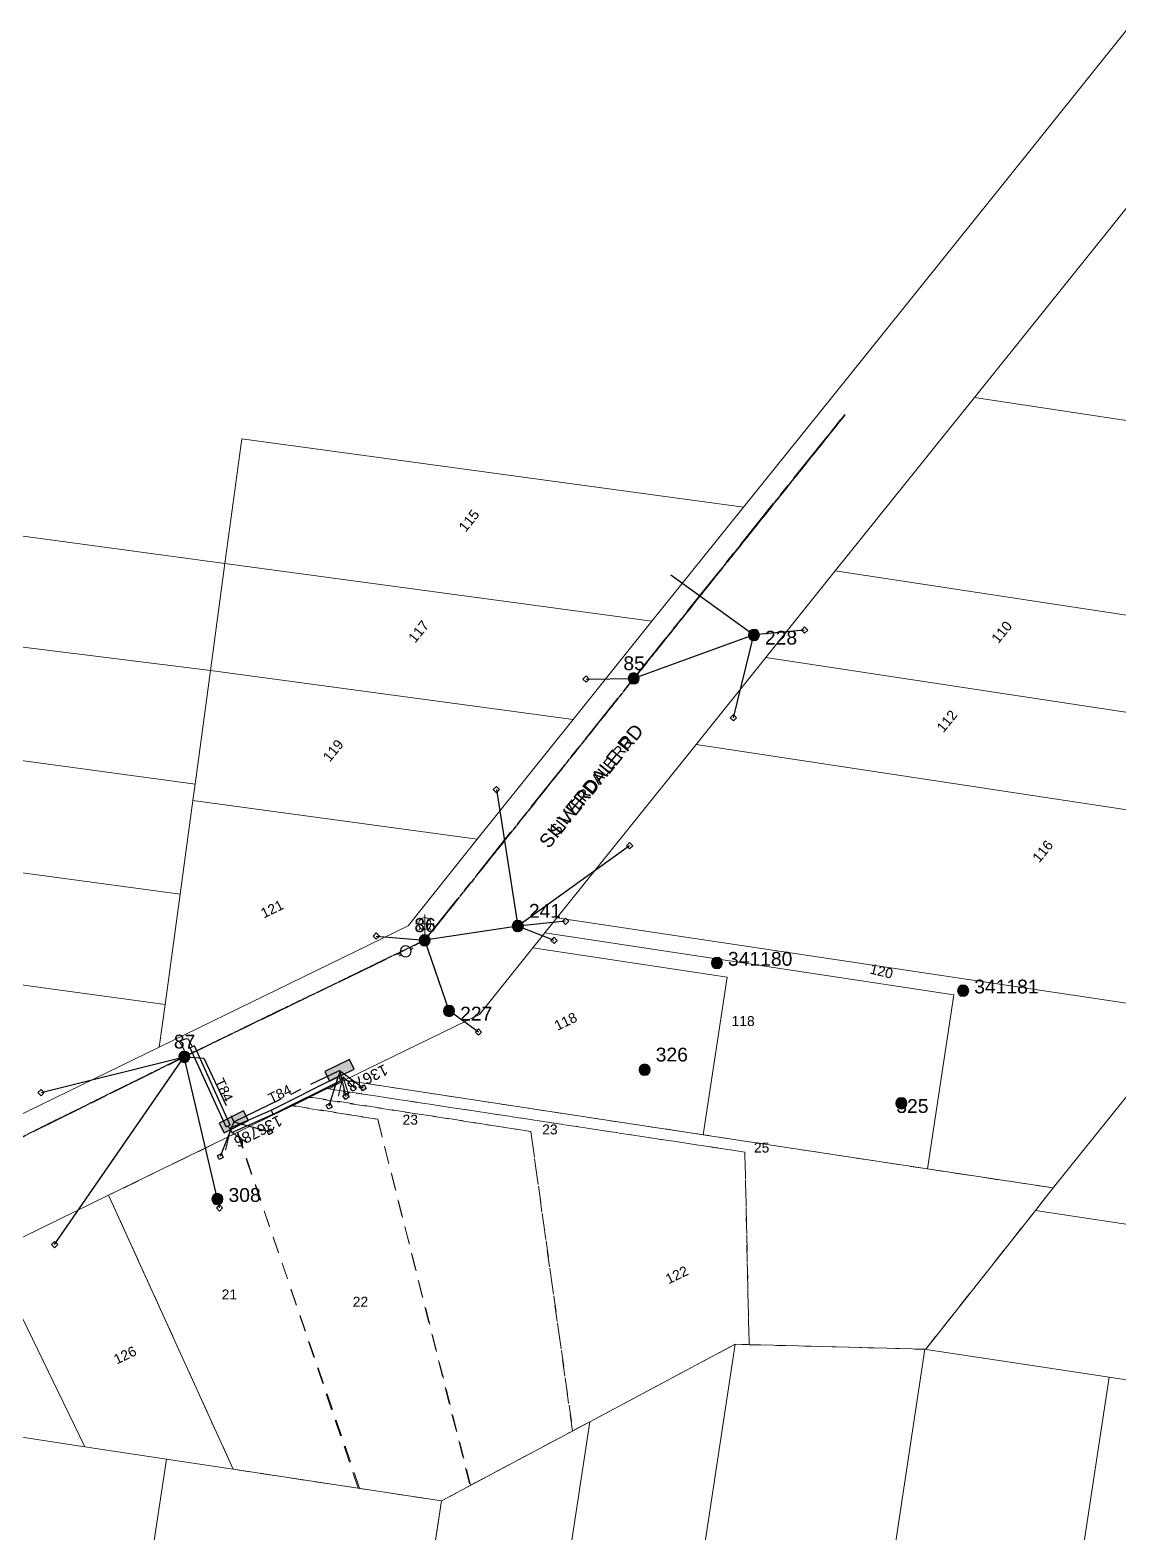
# Model space of a CAD drawing. Header units: metres. Extents: x 277548 to 280124, y 6243677 to 6246862.
# Drawn here: x 278607.5 to 278804.5, y 6245451.4 to 6245723.3 of the extents above; entities that cross this region are included whole.
import ezdxf
from ezdxf.enums import TextEntityAlignment as Align

# ---------------------------------------------------------------- set-up
doc = ezdxf.new("R2010")
doc.units = ezdxf.units.M
for name, pattern in [('Cable Exist OH', [1, 1, 0]), ('Dash', [5, 3, -2]), ('IECLCENT', [15.5, 9.5, -2, 2, -2])]:
    doc.linetypes.add(name, pattern=pattern)
doc.layers.get('0').update_dxf_attribs({"color": 6})
for name, color, linetype, lineweight in [('Cadastre Developer_SP_EXT', 9, 'Continuous', 5), ('Cadastre Land Parcels_SP_EXT', 9, 'Continuous', 5), ('Cadastre Roads_SP_EXT', 94, 'Continuous', 15)]:
    doc.layers.add(name, color=color, linetype=linetype, lineweight=lineweight)
for name, color, linetype in [('Duct_SP_EXT', 7, 'Continuous'), ('Equip_SP_LV_EXT', 7, 'Continuous'), ('Equip_SP_SL_EXT', 7, 'Continuous'), ('Mains_LV_EXT', 7, 'Continuous'), ('Mains_SL_EXT', 7, 'Continuous'), ('Notes_HV_MISC', 7, 'Continuous'), ('Notes_LV_MISC', 7, 'Continuous'), ('Notes_SP_MISC', 7, 'Continuous'), ('Services_SP_EXT', 7, 'Continuous'), ('SupportsOH_SP_TR_HV_LV_SL_EXT', 7, 'Continuous'), ('SupportsUG_SP_LV_EXT', 7, 'Continuous')]:
    doc.layers.add(name, color=color, linetype=linetype)
doc.styles.add('iecARIAL', font='arial.ttf', dxfattribs={"height": 2})
doc.styles.add('POLE_LABEL', font='arial.ttf')
doc.styles.get("Standard").update_dxf_attribs({"font": 'arial.ttf'})

# ---------------------------------------------------------------- blocks, each defined once
blk = doc.blocks.new('PILLAR_EXT')
blk.add_hatch(color=256).paths.add_polyline_path([(-2.475, 0.99), (-2.475, -0.99), (2.475, -0.99), (2.475, 0.99)])
blk.add_lwpolyline([(-2.475, -0.99), (2.475, -0.99), (2.475, 0.99), (-2.475, 0.99)], close=True)
at = {"style": 'iecARIAL', "flags": 8}
blk.add_attdef('ASSET_NUM', text='', height=2, dxfattribs=at).set_placement((1.5, 3.5), align=Align.MIDDLE_RIGHT)
for tag, p, flags in [('OWNED_BY', (0, -0.2), 9), ('STATE', (0, -0.4), 9), ('SUPPORT_TYPE', (0, -0.6), 9), ('STREETNAME', (0, -1.8), 9), ('SUBURB', (0, -2), 1), ('USAGE', (0, -0.8), 9), ('LEGEND', (0, -1), 9), ('LOCATION', (0, -1.2), 9), ('NOTES', (0, -1.4), 9), ('PARENT', (0, -1.6), 9)]:
    blk.add_attdef(tag, p, '', height=0.2, dxfattribs=dict(flags=flags))
blk = doc.blocks.new('LV_OH_LINKS_OPEN_EXT')
for p, q in [((-0.17, 4.97), (-0.17, 5.46)), ((0.17, 4.97), (0.17, 5.46)), ((-0.17, 3), (-0.17, 2.5)), ((0.17, 3), (0.17, 2.5))]:
    blk.add_line(p, q)
blk.add_lwpolyline([(0, 2.99, 1), (0, 4.98, 1)], format="xyb", close=True)
at = {"flags": 9}
for tag, p in [('ACTUAL_STATUS', (0, 0)), ('CONSTRUCTED_VOLTAGE', (0, -0.2)), ('OPERATING_VOLTAGE', (0, -0.6)), ('ORIENTATION', (0, -0.8)), ('OWNED_BY', (0, -1)), ('STATE', (0, -1.2)), ('SWITCH_TYPE', (0, -1.4)), ('NO_PHASES', (0, -0.4)), ('USAGE', (0, -1.6)), ('LEGEND', (0, -1.8)), ('NOTES', (0, -2))]:
    blk.add_attdef(tag, text='', height=0.2, dxfattribs=at).set_placement(p, align=Align.MIDDLE_LEFT)
at = {"flags": 1}
blk.add_attdef('Z', (0, 0), '', height=0.2, dxfattribs=at)
blk = doc.blocks.new('*U75')
at = {"lineweight": 15}
for p, q in [((-2.25, 4), (2.25, 4)), ((-1.46, 5.46), (-1.06, 5.06)), ((0, 1.75), (0, 6.25)), ((1.46, 5.46), (1.06, 5.06)), ((-1.46, 2.54), (-1.06, 2.94)), ((0, 0), (0, 2.5)), ((1.46, 2.54), (1.06, 2.94))]:
    blk.add_line(p, q, dxfattribs=at)
blk.add_circle((0, 4), 1.5, dxfattribs=at)
for tag, p, height, flags in [('OPERATING_VOLTAGE', (0.98, -1.65), 0.2, 9), ('ORIENTATION', (0.98, -1.85), 0.2, 9), ('OWNED_BY', (0.98, -2.05), 0.2, 9), ('STATE', (0.98, -2.25), 0.2, 9), ('CONSTRUCTED_VOLTAGE', (0.98, -0.65), 0.2, 9), ('CONTROL_TYPE', (0.98, -0.85), 0.2, 9), ('LANTERN_PURPOSE', (0.98, -1.05), 0.2, 9), ('LANTERN_TYPE', (0.98, -1.25), 0.2, 9), ('NO_PHASES', (0.98, -1.45), 0.2, 9), ('USAGE', (0.98, -2.45), 0.2, 9), ('CEXIST', (0.98, -2.65), 0.2, 9), ('CNEW', (0.98, -2.85), 0.2, 9), ('CNUMBER', (0.98, -3.05), 0.2, 9), ('CREMOVE', (0.98, -3.25), 0.2, 9), ('CREPLACE', (0.98, -3.45), 0.2, 9), ('LKINGHEIGHT', (0.98, -3.65), 0.2, 9), ('LNUMBER', (2.18, -3.25), 2.5, 8), ('LBRACKET', (0.98, -3.85), 0.2, 9), ('LBRACKETVOCAB', (0.98, -4.05), 0.2, 9), ('LCATEGORY', (0.98, -4.25), 0.2, 9), ('LCHARGE1', (0.98, -4.45), 0.2, 9), ('LCHARGE1PERCENT', (0.98, -4.65), 0.2, 9), ('LCHARGE2', (0.98, -4.85), 0.2, 9), ('LCHARGE2PERCENT', (0.98, -5.05), 0.2, 9), ('LCHARGE3', (0.98, -5.25), 0.2, 9), ('LCHARGE3PERCENT', (0.98, -5.45), 0.2, 9), ('LEXIST', (0.98, -5.65), 0.2, 9), ('LLAMP', (0.98, -5.85), 0.2, 9), ('LLAMPVOCAB', (0.98, -6.05), 0.2, 9), ('LMAST', (0.98, -6.25), 0.2, 9), ('LMASTVOCAB', (0.98, -6.45), 0.2, 9), ('LNEW', (0.98, -6.65), 0.2, 9), ('LANTNUMBER', (0.98, -6.85), 0.2, 9), ('LOUTREACH', (0.98, -7.25), 0.2, 9), ('STREETNAME', (0.98, -9.25), 0.2, 9), ('SUBURB', (0.98, -9.45), 0.2, 1), ('LOUTREACHVOCAB', (0.98, -7.45), 0.2, 9), ('LRATECODE', (0.98, -7.65), 0.2, 9), ('LREMOVE', (0.98, -7.85), 0.2, 9), ('LREPLACE', (0.98, -8.05), 0.2, 9), ('LTYPE', (0.98, -8.25), 0.2, 9), ('LTYPEVOCAB', (0.98, -8.45), 0.2, 9), ('LEGEND', (0.98, -8.65), 0.2, 9), ('LOCATION', (0.98, -8.85), 0.2, 9), ('NOTES', (0.98, -9.05), 0.2, 9)]:
    blk.add_attdef(tag, p, '', height=height, dxfattribs=dict(flags=flags))
blk = doc.blocks.new('CCP_EXT')
blk.add_wipeout([(0, 0.57), (0.57, 0), (0, -0.57), (-0.57, 0)])
blk.add_lwpolyline([(-0.57, 0), (0, 0.57), (0.57, 0), (0, -0.57), (-0.57, 0)])
at = {"flags": 1}
blk.add_attdef('Z', (0, 0), '', height=0.2, dxfattribs=at)
at = {"flags": 9}
for tag, p in [('CCP_TYPE', (0, 0)), ('CONSTRUCTED_VOLTAGE', (0, -0.2)), ('OPERATING_VOLTAGE', (0, -0.6)), ('ORIENTATION', (0, -0.8)), ('OWNED_BY', (0, -1)), ('STATE', (0, -1.8)), ('NO_PHASES', (0, -0.4)), ('USAGE', (0, -1.2)), ('LEGEND', (0, -1.4)), ('LIFE_SUPPORT', (0, -1.6)), ('NOTES', (0, -2))]:
    blk.add_attdef(tag, text='', height=0.2, dxfattribs=at).set_placement(p, align=Align.MIDDLE_LEFT)
blk = doc.blocks.new('POLE_EXT')
blk.add_hatch(color=256).paths.add_polyline_path([(-1, 0, 1), (1, 0, 1)])
blk.add_lwpolyline([(-1, 0, 1), (1, 0, 1)], format="xyb", close=True)
for tag, height, flags, p in [('pNumber', 2.5, 8, (-17.84, 2.07)), ('OWNED_BY', 0.2, 9, (1.35, -0.4)), ('SPECIAL_USE', 0.2, 9, (1.35, -0.8)), ('STATE', 0.2, 9, (1.35, -1)), ('cLV', 0.2, 9, (1.35, -1.4)), ('hDepth', 0.2, 9, (1.35, -1.6)), ('hDia', 0.2, 9, (1.35, -1.8)), ('cHV', 0.2, 9, (1.35, -2)), ('PARENT', 0.2, 9, (1.35, -0.6)), ('USAGE', 0.2, 9, (1.35, -1.2)), ('LBRACKET', 0.2, 9, (1.35, -2.2)), ('LExisting', 0.2, 9, (1.35, -2.4)), ('LANTNUMBER', 0.2, 9, (1.35, -2.6)), ('LOther', 0.2, 9, (1.35, -2.8)), ('cLinedev', 0.2, 9, (1.35, -3.4)), ('pExisting', 0.2, 9, (1.35, -3.8)), ('pFooting', 0.2, 9, (1.35, -4.4)), ('pNew', 0.2, 9, (1.35, -4.6)), ('pRelocate', 0.2, 9, (1.35, -5)), ('pRemove', 0.2, 9, (1.35, -5.2)), ('pReplace', 0.2, 9, (1.35, -5.4)), ('LRemove', 0.2, 9, (1.35, -3)), ('LEGEND', 0.2, 9, (1.35, -3.2)), ('LOCATION', 0.2, 9, (1.35, -3.6)), ('PFNUMBER', 0.2, 9, (1.35, -4)), ('NEWPFNUMBER', 0.2, 9, (1.35, -4.2)), ('pStay', 0.2, 9, (1.35, -5.6)), ('pType', 0.2, 9, (1.35, -5.8)), ('cspan', 0.2, 9, (1.35, -6)), ('STREETNAME', 0.2, 9, (1.35, -6.2)), ('SUBURB', 0.2, 9, (1.35, -6.4)), ('OPERATED_BY', 0.2, 9, (1.36, -7.01)), ('NOTES', 0.2, 9, (1.35, -6.6)), ('MAINTAINED_BY', 0.2, 9, (1.36, -6.81))]:
    blk.add_attdef(tag, text='', height=height, dxfattribs=dict(flags=flags)).set_placement(p, align=Align.MIDDLE_LEFT)
at = {"style": 'POLE_LABEL'}
for tag, height, flags, p in [('ASSET_NUM', 2.5, 8, (2, 2)), ('STRUCTURE_PLANT_NUMBER', 0.2, 9, (1.35, 0.03)), ('STREET_CODE', 0.2, 9, (1.35, -0.2))]:
    blk.add_attdef(tag, text='', height=height, dxfattribs=dict(at, flags=flags)).set_placement(p, align=Align.MIDDLE_LEFT)
at = {"flags": 1}
blk.add_attdef('Z', (1.35, -7.33), '', height=0.2, dxfattribs=at)

msp = doc.modelspace()

# ---------------------------------------------------------------- linework, layer by layer
at = {"layer": 'Cadastre Land Parcels_SP_EXT', "linetype": 'Continuous'}
for points in [[(278868.09901, 6245608.02197), (278893.29201, 6245639.419), (278778.337, 6245656.86098), (278753.14798, 6245625.47799), (278822.03497, 6245615.018), (278845.33296, 6245611.47904), (278868.09901, 6245608.02197)], [(278736.54904, 6245636.985), (278645.75998, 6245649.34397), (278642.71401, 6245626.80104), (278719.97996, 6245616.349), (278736.54904, 6245636.985)], [(278640.08797, 6245607.46803), (278642.71401, 6245626.80104), (278543.03401, 6245640.34402), (278542.56204, 6245636.87599), (278592.40196, 6245630.09903), (278590.16502, 6245613.63604), (278640.08797, 6245607.46803)], [(278705.729, 6245598.59803), (278719.97996, 6245616.349), (278642.71401, 6245626.80104), (278640.08797, 6245607.46803), (278705.729, 6245598.59803)], [(278814.78798, 6245598.51596), (278822.03497, 6245615.018), (278753.14798, 6245625.47799), (278740.55298, 6245609.78703), (278814.78798, 6245598.51596)], [(278640.08797, 6245607.46803), (278590.16502, 6245613.63604), (278588.07101, 6245598.225), (278538.23101, 6245605.00302), (278537.63503, 6245600.46803), (278637.31503, 6245586.914), (278640.08797, 6245607.46803)], [(278814.78798, 6245598.51596), (278740.55298, 6245609.78703), (278727.95799, 6245594.09704), (278807.53896, 6245582.00898), (278814.78798, 6245598.51596)], [(278705.729, 6245598.59803), (278640.08797, 6245607.46803), (278637.31503, 6245586.914), (278636.911, 6245583.94099), (278688.35901, 6245576.96298), (278705.729, 6245598.59803)], [(278637.31503, 6245586.914), (278537.63503, 6245600.46803), (278536.96096, 6245595.51301), (278588.49598, 6245588.50496), (278586.45903, 6245573.52596), (278634.60401, 6245566.97901), (278636.911, 6245583.94099), (278637.31503, 6245586.914)], [(278807.53896, 6245582.00898), (278727.95799, 6245594.09704), (278702.768, 6245562.71396), (278817.90603, 6245545.452), (278841.152, 6245574.43897), (278842.91397, 6245576.63597), (278807.53896, 6245582.00898)], [(278630.85403, 6245539.34), (278675.89801, 6245561.29401), (278688.35901, 6245576.96298), (278636.911, 6245583.94099), (278634.60401, 6245566.97901), (278631.89397, 6245547.04296), (278630.85403, 6245539.34)], [(278631.89397, 6245547.04296), (278634.60401, 6245566.97901), (278586.45903, 6245573.52596), (278534.92401, 6245580.53303), (278532.21397, 6245560.59804), (278574.504, 6245554.846), (278631.89397, 6245547.04296)], [(278817.90603, 6245545.452), (278702.768, 6245562.71396), (278700.58804, 6245560.01098), (278774.572, 6245548.77101), (278769.79302, 6245517.30702), (278792.56102, 6245513.84897), (278817.73803, 6245545.24203), (278817.90603, 6245545.452)], [(278769.79302, 6245517.30702), (278774.572, 6245548.77101), (278700.58804, 6245560.01098), (278698.42203, 6245557.305), (278733.58001, 6245551.96397), (278729.251, 6245523.46601), (278769.79302, 6245517.30702)], [(278729.251, 6245523.46601), (278733.58001, 6245551.96397), (278698.42203, 6245557.305), (278688.74696, 6245545.24097), (278664.33404, 6245533.32702), (278729.251, 6245523.46601)], [(278631.89397, 6245547.04296), (278574.504, 6245554.846), (278584.48099, 6245533.18498), (278590.66498, 6245519.75198), (278630.85403, 6245539.34), (278631.89397, 6245547.04296)], [(278837.42701, 6245529.569), (278817.73803, 6245545.24203), (278792.56102, 6245513.84897), (278789.336, 6245509.76801), (278813.28703, 6245506.15299), (278835.60701, 6245518.69896), (278835.171, 6245520.75199), (278835.13496, 6245523.63004), (278836.056, 6245527.11697), (278837.42701, 6245529.569)], [(278729.251, 6245523.46601), (278664.33404, 6245533.32702), (278621.68996, 6245512.52999), (278644.21398, 6245462.97398), (278681.88802, 6245457.251), (278708.72701, 6245471.54904), (278735.03802, 6245485.56496), (278769.34297, 6245484.66396), (278769.49199, 6245484.66299), (278789.336, 6245509.76801), (278792.56102, 6245513.84897), (278769.79302, 6245517.30702), (278729.251, 6245523.46601)], [(278837.96999, 6245514.29196), (278836.58997, 6245516.27997), (278835.60701, 6245518.69896), (278813.28703, 6245506.15299), (278789.336, 6245509.76801), (278769.49199, 6245484.66299), (278770.03099, 6245484.58199), (278802.71203, 6245479.61699), (278806.19799, 6245479.08797), (278821.79603, 6245505.202), (278837.96999, 6245514.29196)], [(278644.21398, 6245462.97398), (278621.68996, 6245512.52999), (278600.29598, 6245502.08801), (278617.397, 6245467.04699), (278632.15499, 6245464.80502), (278644.21398, 6245462.97398)], [(278617.397, 6245467.04699), (278600.29598, 6245502.08801), (278549.60198, 6245477.34596), (278582.427, 6245472.35897), (278617.397, 6245467.04699)], [(278717.52299, 6245370.42798), (278735.03802, 6245485.56496), (278708.72701, 6245471.54904), (278693.90099, 6245374.018), (278717.52299, 6245370.42798)], [(278769.34297, 6245484.66396), (278735.03802, 6245485.56496), (278717.52299, 6245370.42798), (278751.33398, 6245365.291), (278769.34297, 6245484.66396)], [(278769.49199, 6245484.66299), (278769.34297, 6245484.66396), (278751.33398, 6245365.291), (278784.54598, 6245360.245), (278802.71203, 6245479.61699), (278770.03099, 6245484.58199), (278769.49199, 6245484.66299)], [(278806.19799, 6245479.08797), (278802.71203, 6245479.61699), (278784.54598, 6245360.245), (278789.08301, 6245359.55503), (278799.27298, 6245426.49596), (278827.94901, 6245422.13798), (278835.93198, 6245474.57099), (278806.19799, 6245479.08797)], [(278617.397, 6245467.04699), (278582.427, 6245472.35897), (278577.33003, 6245438.79902), (278576.38399, 6245432.56901), (278573.36398, 6245412.678), (278570.34301, 6245392.79398), (278620.07197, 6245385.23703), (278632.15499, 6245464.80502), (278617.397, 6245467.04699)], [(278693.90099, 6245374.018), (278708.72701, 6245471.54904), (278681.88802, 6245457.251), (278669.79396, 6245377.68097), (278693.90099, 6245374.018)], [(278681.88802, 6245457.25117), (278644.21407, 6245462.9738), (278632.15473, 6245464.80538), (278620.07242, 6245385.23677), (278625.79655, 6245384.3666), (278632.68225, 6245429.70641), (278633.64596, 6245430.38843), (278654.80975, 6245427.17365), (278676.80837, 6245423.83194), (278681.88802, 6245457.25117)]]:
    msp.add_lwpolyline(points, close=True, dxfattribs=at)
at = {"layer": 'Cadastre Roads_SP_EXT', "linetype": 'Continuous'}
for points in [[(278805.85003, 6245723.30202), (278783.436, 6245695.38398), (278778.73204, 6245689.52401), (278752.43503, 6245656.77), (278736.54901, 6245636.98501), (278719.98002, 6245616.34901), (278705.72898, 6245598.59797), (278688.35897, 6245576.96297), (278675.89797, 6245561.294), (278630.854, 6245539.34004), (278590.665, 6245519.75197)], [(278600.29598, 6245502.088), (278621.68999, 6245512.52998), (278664.33398, 6245533.32704), (278688.74699, 6245545.24099), (278698.42203, 6245557.30496), (278700.58799, 6245560.01101), (278702.768, 6245562.71396), (278727.958, 6245594.09702), (278740.55296, 6245609.78701), (278753.14801, 6245625.47797), (278778.33696, 6245656.86104), (278803.526, 6245688.24102), (278825.389, 6245715.47804)]]:
    msp.add_lwpolyline(points, dxfattribs=at)
at = {"layer": 'Duct_SP_EXT'}
for p, q in [((278636.43965, 6245539.20642), (278636.82219, 6245539.37981)), ((278642.93041, 6245524.88597), (278636.43965, 6245539.20642)), ((278637.20473, 6245539.55319), (278636.82219, 6245539.37981)), ((278643.69549, 6245525.23275), (278637.20473, 6245539.55319)), ((278663.32176, 6245534.06055), (278663.51018, 6245533.68519)), ((278663.69861, 6245533.30983), (278663.51018, 6245533.68519)), ((278651.11838, 6245527.93464), (278651.29672, 6245527.55421)), ((278651.47506, 6245527.17379), (278651.29672, 6245527.55421)), ((278642.93041, 6245524.88597), (278643.31295, 6245525.05936)), ((278643.69549, 6245525.23275), (278643.31295, 6245525.05936)), ((278643.61117, 6245524.65833), (278643.77917, 6245524.27339)), ((278643.94717, 6245523.88845), (278643.77917, 6245524.27339))]:
    msp.add_line(p, q, dxfattribs=at)
at = {"layer": 'Notes_LV_MISC', "linetype": 'IECLCENT'}
msp.add_lwpolyline([(278635.38315, 6245537.58393), (278638.91098, 6245537.34787), (278644.34277, 6245525.8027)], dxfattribs=at)
at = {"layer": 'Notes_SP_MISC', "linetype": 'IECLCENT', "ltscale": 0.5, "const_width": 0.2, "flags": 128}
msp.add_lwpolyline([(278636.82221, 6245539.37978), (278636.12051, 6245540.76261), (278636.12051, 6245540.76261, 0.25032015), (278635.5757, 6245540.78643), (278635.5757, 6245540.78643), (278634.719, 6245540.5075), (278634.719, 6245540.5075, 0.614710322), (278634.58374, 6245540.14846), (278634.58374, 6245540.14846), (278635.33805, 6245538.83685), (278635.38317, 6245537.5839)], format="xyb", dxfattribs=at)
for points in [[(278643.29776, 6245525.0407), (278643.77918, 6245524.27342)], [(278643.6409, 6245524.14607), (278646.6903, 6245522.03878)]]:
    msp.add_lwpolyline(points, dxfattribs=at)
at = {"layer": 'Services_SP_EXT'}
for points in [[(278723.38319, 6245624.78494), (278738.41196, 6245613.89101)], [(278738.41204, 6245613.89101), (278716.68564, 6245606.0151)], [(278695.70803, 6245561.22503), (278678.8719, 6245558.64353)]]:
    msp.add_lwpolyline(points, dxfattribs=at)

# ---------------------------------------------------------------- block references
at = {"layer": 'Equip_SP_LV_EXT', "rotation": 119.9872752557338}
msp.add_blockref('LV_OH_LINKS_OPEN_EXT', (278678.87201, 6245558.64354), dxfattribs=at)
at = {"layer": 'Equip_SP_SL_EXT', "xscale": 0.75, "yscale": 0.75, "zscale": 0.75}
msp.add_blockref('*U75', (278678.87191, 6245558.64364), dxfattribs=at)
at = {"layer": 'SupportsOH_SP_TR_HV_LV_SL_EXT'}
ref = msp.add_blockref('POLE_EXT', (278716.68561, 6245606.01512), dxfattribs=at)
ref.add_attrib('ASSET_NUM', '85', dxfattribs={"layer": '0', "height": 2.5, "style": 'POLE_LABEL'}).set_placement((278718.68561, 6245606.76512), align=Align.BOTTOM_RIGHT)
ref = msp.add_blockref('POLE_EXT', (278678.8719, 6245558.64368), dxfattribs=at)
ref.add_attrib('ASSET_NUM', '86', dxfattribs={"layer": '0', "height": 2.5, "style": 'POLE_LABEL'}).set_placement((278680.8719, 6245559.39368), align=Align.BOTTOM_RIGHT)
ref = msp.add_blockref('POLE_EXT', (278731.72122, 6245554.54229), dxfattribs=at)
ref.add_attrib('ASSET_NUM', '341180', dxfattribs={"layer": '0', "height": 2.5, "style": 'POLE_LABEL'}).set_placement((278733.72122, 6245555.29229), align=Align.MIDDLE_LEFT)
ref = msp.add_blockref('POLE_EXT', (278776.27055, 6245549.52928), dxfattribs=at)
ref.add_attrib('ASSET_NUM', '341181', dxfattribs={"layer": '0', "height": 2.5, "style": 'POLE_LABEL'}).set_placement((278778.27055, 6245550.27928), align=Align.MIDDLE_LEFT)
ref = msp.add_blockref('POLE_EXT', (278683.26998, 6245545.88501), dxfattribs=at)
ref.add_attrib('ASSET_NUM', '227', dxfattribs={"layer": '0', "height": 2.5, "style": 'POLE_LABEL'}).set_placement((278685.26998, 6245546.63501), align=Align.TOP_LEFT)
ref = msp.add_blockref('POLE_EXT', (278635.36514, 6245537.57308), dxfattribs=at)
ref.add_attrib('ASSET_NUM', '87', dxfattribs={"layer": '0', "height": 2.5, "rotation": 359.94874, "style": 'POLE_LABEL'}).set_placement((278637.36514, 6245538.32308), align=Align.BOTTOM_RIGHT)
ref = msp.add_blockref('POLE_EXT', (278718.652, 6245535.22603), dxfattribs=at)
ref.add_attrib('ASSET_NUM', '326', dxfattribs={"layer": '0', "height": 2.5, "style": 'POLE_LABEL'}).set_placement((278720.652, 6245535.97603), align=Align.BOTTOM_LEFT)
ref = msp.add_blockref('POLE_EXT', (278765.09003, 6245529.17803), dxfattribs=at)
ref.add_attrib('ASSET_NUM', '325', dxfattribs={"layer": '0', "height": 2.5, "style": 'POLE_LABEL'}).set_placement((278767.09003, 6245529.92803), align=Align.TOP_CENTER)
at = {"layer": 'SupportsUG_SP_LV_EXT'}
ref = msp.add_blockref('PILLAR_EXT', (278663.45685, 6245535.12439), dxfattribs=dict(at, rotation=206.0297659923589))
ref.add_attrib('ASSET_NUM', '136787', dxfattribs={"layer": '0', "height": 2, "rotation": 206.029766, "style": 'iecARIAL'}).set_placement((278663.64494, 6245531.32115), align=Align.MIDDLE_RIGHT)
ref = msp.add_blockref('PILLAR_EXT', (278644.34274, 6245525.80267), dxfattribs=dict(at, rotation=206.6390721557919))
ref.add_attrib('ASSET_NUM', '136786', dxfattribs={"layer": '0', "height": 2, "rotation": 206.6390722, "style": 'iecARIAL'}).set_placement((278644.57126, 6245522.00165), align=Align.MIDDLE_RIGHT)

# ---------------------------------------------------------------- texts
at = {"layer": 'Cadastre Developer_SP_EXT'}
for s, p in [('23', (278674.8508, 6245525.30812)), ('23', (278700.11567, 6245523.53816)), ('25', (278738.41699, 6245520.25426)), ('21', (278642.13906, 6245493.68559)), ('22', (278665.84116, 6245492.3596))]:
    msp.add_text(s, height=1.8, dxfattribs=at).set_placement(p)
at = {"layer": 'Cadastre Land Parcels_SP_EXT'}
for s, rotation, p in [('115', 50.96352, (278686.25071, 6245632.36977)), ('117', 50.963425, (278677.12778, 6245612.30402)), ('110', 50.963219, (278782.63097, 6245612.19977)), ('112', 50.963566, (278772.70954, 6245596.10221)), ('119', 50.963455, (278661.6804, 6245590.77676)), ('116', 50.963501, (278790.03946, 6245572.55787)), ('121', 25.811275, (278649.75331, 6245562.59332)), ('120', 346.289154, (278759.247, 6245552.67286)), ('118', 25.811491, (278702.86678, 6245542.26057)), ('122', 25.811281, (278722.97224, 6245496.40944)), ('126', 25.809999, (278623.15037, 6245481.88879))]:
    msp.add_text(s, height=1.8, rotation=rotation, dxfattribs=at).set_placement(p)
msp.add_text('118', height=1.8, dxfattribs=at).set_placement((278734.36764, 6245543.13733))
at = {"layer": 'Mains_LV_EXT'}
for rotation, p in [(295.4665224, (278640.79731, 6245533.15954)), (25.9979675, (278651.09067, 6245529.1017))]:
    msp.add_text('T84', height=1.8, rotation=rotation, dxfattribs=at).set_placement(p)

# ---------------------------------------------------------------- next in the draw order: block references
at = {"layer": 'Services_SP_EXT'}
for p in [(278747.58112, 6245614.77835), (278708.05453, 6245605.90401), (278734.71012, 6245598.91258), (278691.82981, 6245585.90734), (278715.92142, 6245575.75034), (278704.35783, 6245562.08936), (278670.09186, 6245559.42594), (278702.27747, 6245558.61819), (278688.59589, 6245542.0347), (278609.45731, 6245531.11289), (278641.74326, 6245510.23212), (278611.90624, 6245503.60901)]:
    msp.add_blockref('CCP_EXT', p, dxfattribs=at)
for p, rotation in [((278664.61783, 6245530.41229), 169.502274194417), ((278667.74527, 6245531.97597), 164.029766095662), ((278661.55843, 6245528.6446), 163.0907283211783), ((278650.82967, 6245524.02219), 164.639072094062), ((278641.8912, 6245519.5385), 68.63907228321537)]:
    msp.add_blockref('CCP_EXT', p, dxfattribs=dict(at, rotation=rotation))

# ---------------------------------------------------------------- next in the draw order: block references
for p in [(278747.58112, 6245614.77835), (278708.05453, 6245605.90401), (278734.71012, 6245598.91258), (278691.82981, 6245585.90734), (278715.92142, 6245575.75034), (278704.35783, 6245562.08936), (278670.09186, 6245559.42594), (278702.27747, 6245558.61819), (278688.59589, 6245542.0347), (278609.45731, 6245531.11289), (278641.74326, 6245510.23212), (278611.90624, 6245503.60901)]:
    msp.add_blockref('CCP_EXT', p, dxfattribs=at)
for p, rotation in [((278664.61783, 6245530.41229), 169.502274194417), ((278667.74527, 6245531.97597), 164.029766095662), ((278661.55843, 6245528.6446), 163.0907283211783), ((278650.82967, 6245524.02219), 164.639072094062), ((278641.8912, 6245519.5385), 68.63907228321537)]:
    msp.add_blockref('CCP_EXT', p, dxfattribs=dict(at, rotation=rotation))

# ---------------------------------------------------------------- next in the draw order: linework, layer by layer
at = {"layer": 'Cadastre Developer_SP_EXT', "linetype": 'Dash'}
for points in [[(278661.5358, 6245531.77147), (278736.77431, 6245520.3303), (278737.55866, 6245485.49919), (278769.49211, 6245484.66304), (278789.33619, 6245509.7682), (278792.56091, 6245513.8483), (278769.79253, 6245517.30685), (278664.3343, 6245533.32685), (278661.5358, 6245531.77147)], [(278654.96057, 6245528.75541), (278670.35901, 6245526.27657), (278687.05237, 6245460.00186), (278705.59561, 6245469.88172), (278698.04808, 6245524.07447), (278657.98698, 6245530.23088), (278654.96057, 6245528.75541)], [(278658.13053, 6245530.30192), (278698.04808, 6245524.07447), (278705.62669, 6245469.89652), (278735.03838, 6245485.5643), (278737.55866, 6245485.49919), (278736.77431, 6245520.3303), (278661.23833, 6245531.81734), (278658.13053, 6245530.30192)], [(278644.93863, 6245523.86728), (278667.08545, 6245459.50017), (278681.88749, 6245457.25071), (278687.1604, 6245460.05957), (278670.35901, 6245526.27657), (278654.85845, 6245528.7051), (278644.93863, 6245523.86728)], [(278666.83535, 6245459.53717), (278645.04666, 6245523.92055), (278621.68928, 6245512.5297), (278644.21348, 6245462.97351), (278666.83535, 6245459.53717)]]:
    msp.add_lwpolyline(points, close=True, dxfattribs=at)
at = {"layer": 'Duct_SP_EXT'}
for p, q in [((278651.11838, 6245527.93464), (278663.32176, 6245534.06055)), ((278651.47506, 6245527.17379), (278663.69861, 6245533.30983)), ((278643.61117, 6245524.65833), (278651.11838, 6245527.93464)), ((278643.94717, 6245523.88845), (278651.47506, 6245527.17379))]:
    msp.add_line(p, q, dxfattribs=at)
at = {"layer": 'Mains_SL_EXT', "linetype": 'Cable Exist OH'}
for points in [[(278754.89103, 6245653.78504), (278716.68574, 6245606.01512), (278678.87192, 6245558.6436)], [(278678.87192, 6245558.6436), (278635.36505, 6245537.57309), (278580.50963, 6245510.42866)]]:
    msp.add_lwpolyline(points, dxfattribs=at)
at = {"layer": 'Notes_HV_MISC', "linetype": 'Cable Exist OH'}
msp.add_lwpolyline([(278754.87168, 6245653.69195), (278716.68574, 6245606.01512), (278678.87192, 6245558.6436), (278635.36505, 6245537.57309), (278580.52164, 6245510.44401), (278535.226, 6245488.22511), (278535.16986, 6245488.23846)], dxfattribs=at)
at = {"layer": 'Notes_LV_MISC', "linetype": 'IECLCENT'}
for points in [[(278716.68574, 6245606.01512), (278754.89103, 6245653.78504)], [(278678.87192, 6245558.6436), (278716.68574, 6245606.01512)], [(278635.36505, 6245537.57309), (278678.87192, 6245558.6436)], [(278580.50963, 6245510.42866), (278635.36505, 6245537.57309)], [(278644.34277, 6245525.8027), (278663.45684, 6245535.12442)]]:
    msp.add_lwpolyline(points, dxfattribs=at)
at = {"layer": 'Notes_SP_MISC', "linetype": 'IECLCENT', "ltscale": 0.5, "const_width": 0.2, "flags": 128}
for points in [[(278664.07356, 6245533.97598), (278663.24468, 6245530.44581)], [(278664.07356, 6245533.97598), (278665.08184, 6245530.80527)], [(278664.07356, 6245533.97598), (278666.49967, 6245531.66392)], [(278643.6409, 6245524.14607), (278642.83625, 6245520.68092)]]:
    msp.add_lwpolyline(points, dxfattribs=at)
at = {"layer": 'Services_SP_EXT'}
for points in [[(278747.58111, 6245614.77836), (278738.41196, 6245613.89101)], [(278734.71018, 6245598.91258), (278738.41196, 6245613.89101)], [(278708.05454, 6245605.90403), (278716.68564, 6245606.0151)], [(278691.82981, 6245585.90732), (278695.70803, 6245561.22503)], [(278715.92139, 6245575.75039), (278695.70803, 6245561.22503)], [(278704.35782, 6245562.08937), (278695.70803, 6245561.22503)], [(278702.27749, 6245558.61819), (278695.70803, 6245561.22503)], [(278670.09186, 6245559.42597), (278678.8719, 6245558.64353)], [(278688.59588, 6245542.03468), (278683.26998, 6245545.88499), (278678.8719, 6245558.64353)], [(278609.45735, 6245531.113), (278635.36502, 6245537.57305)], [(278611.90626, 6245503.60896), (278635.36502, 6245537.57305)], [(278641.74316, 6245510.23208), (278635.36502, 6245537.57305)], [(278663.59808, 6245534.96746), (278662.92056, 6245533.10702), (278662.92056, 6245533.10702), (278661.52323, 6245528.65237)], [(278663.45686, 6245535.12438), (278667.74529, 6245531.97601)], [(278663.45686, 6245535.12438), (278664.61785, 6245530.4123)], [(278644.34277, 6245525.80264), (278641.8912, 6245519.53855)], [(278644.34277, 6245525.80264), (278650.82966, 6245524.02219)]]:
    msp.add_lwpolyline(points, dxfattribs=at)

# ---------------------------------------------------------------- next in the draw order: block references
at = {"layer": 'SupportsOH_SP_TR_HV_LV_SL_EXT'}
ref = msp.add_blockref('POLE_EXT', (278738.41203, 6245613.89097), dxfattribs=at)
ref.add_attrib('ASSET_NUM', '228', dxfattribs={"layer": '0', "height": 2.5, "style": 'POLE_LABEL'}).set_placement((278740.41203, 6245614.64097), align=Align.TOP_LEFT)
ref = msp.add_blockref('POLE_EXT', (278695.70799, 6245561.225), dxfattribs=at)
ref.add_attrib('ASSET_NUM', '241', dxfattribs={"layer": '0', "height": 2.5, "style": 'POLE_LABEL'}).set_placement((278697.70799, 6245561.975), align=Align.BOTTOM_LEFT)
ref = msp.add_blockref('POLE_EXT', (278641.36899, 6245511.835), dxfattribs=at)
ref.add_attrib('ASSET_NUM', '308', dxfattribs={"layer": '0', "height": 2.5, "style": 'POLE_LABEL'}).set_placement((278643.36899, 6245512.585), align=Align.MIDDLE_LEFT)
at = {"layer": 'SupportsUG_SP_LV_EXT'}
ref = msp.add_blockref('PILLAR_EXT', (278663.45685, 6245535.12439), dxfattribs=dict(at, rotation=206.0297659923589))
ref.add_attrib('ASSET_NUM', '136787', dxfattribs={"layer": '0', "height": 2, "rotation": 206.029766, "style": 'iecARIAL'}).set_placement((278663.64494, 6245531.32115), align=Align.MIDDLE_RIGHT)
ref = msp.add_blockref('PILLAR_EXT', (278644.34274, 6245525.80267), dxfattribs=dict(at, rotation=206.6390721557919))
ref.add_attrib('ASSET_NUM', '136786', dxfattribs={"layer": '0', "height": 2, "rotation": 206.6390722, "style": 'iecARIAL'}).set_placement((278644.57126, 6245522.00165), align=Align.MIDDLE_RIGHT)

# ---------------------------------------------------------------- next in the draw order: texts
at = {"layer": 'Cadastre Roads_SP_EXT'}
msp.add_text('SILVERDALE RD', height=2.5, rotation=50.963779, dxfattribs=at).set_placement((278708.99049, 6245586.56344), align=Align.MIDDLE_CENTER)
at = {"layer": 'Notes_HV_MISC'}
msp.add_text('SILVERDALE RD', height=2.5, rotation=50.963779, dxfattribs=at).set_placement((278708.99049, 6245586.56344), align=Align.MIDDLE_CENTER)
at = {"layer": 'Notes_LV_MISC'}
msp.add_text('SILVERDALE RD', height=2, rotation=50.963779, dxfattribs=at).set_placement((278708.99049, 6245586.56344), align=Align.MIDDLE_CENTER)

doc.saveas('drawing.dxf')
